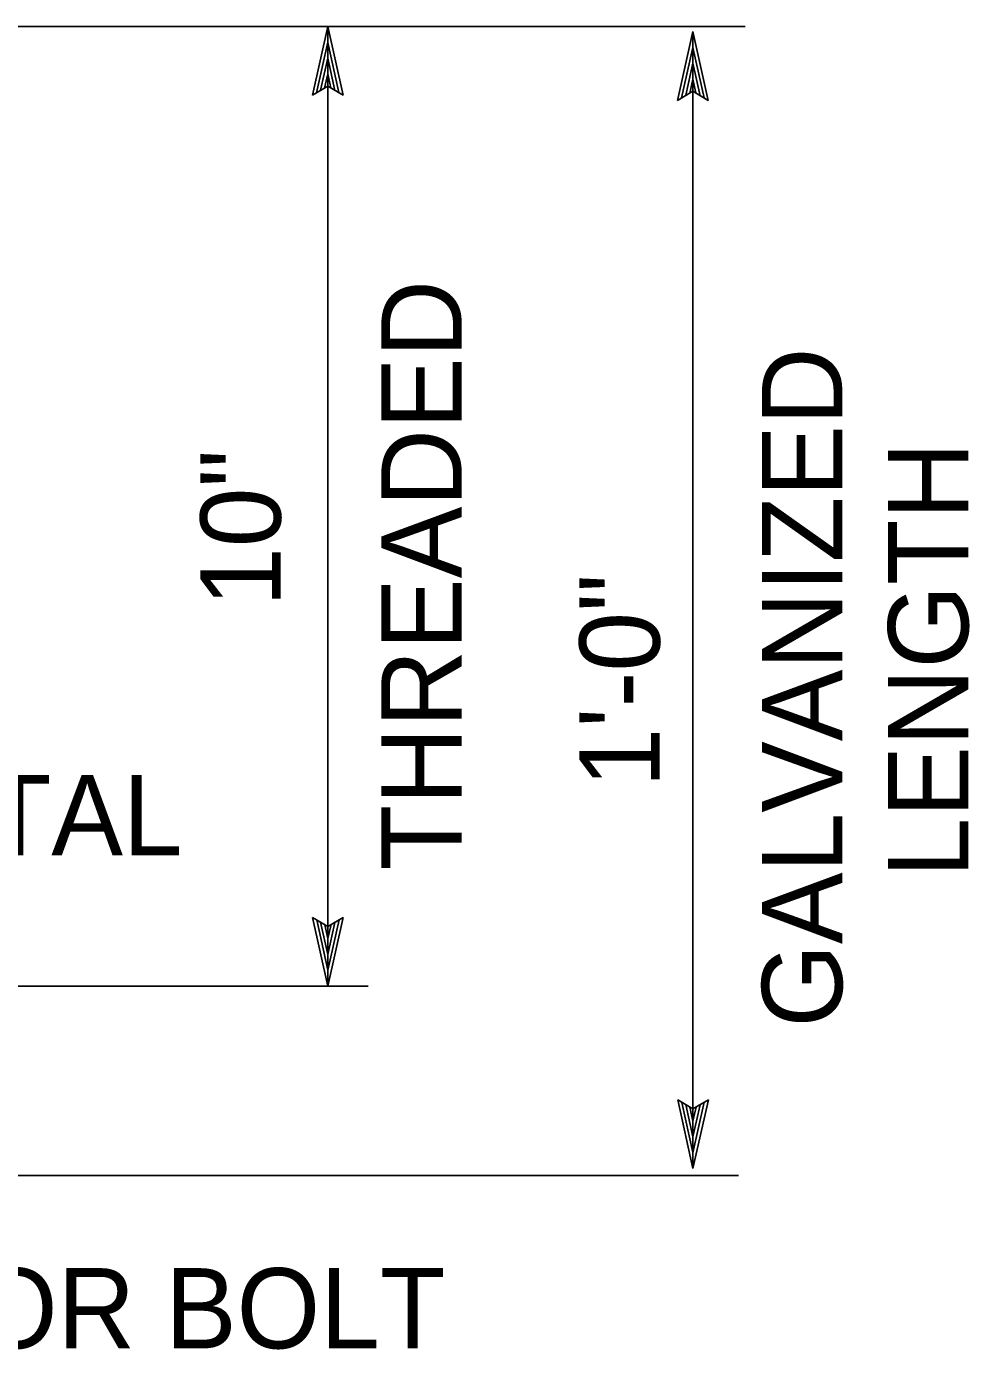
# Model space of a CAD drawing. Extents: x -1024 to 866, y -476 to 714.
# Drawn here: x -390.7 to -308.5, y -96.9 to 18.5 of the extents above; entities that cross this region are included whole.
import ezdxf

# ---------------------------------------------------------------- set-up
doc = ezdxf.new("R2010")
doc.units = 0
doc.layers.add('56 Stage 3 Anno', color=7, linetype='Continuous')
doc.layers.add('57 Undefined', color=7, linetype='Continuous')

msp = doc.modelspace()

# ---------------------------------------------------------------- linework, layer by layer
at = {"layer": '56 Stage 3 Anno'}
for p, q in [((-449.87, 18.47), (-328.08, 18.47)), ((-365.8, 12.47), (-364.46, 18.47)), ((-364.46, -65.22), (-364.46, 18.47)), ((-364.46, 18.47), (-364.46, 18.47)), ((-364.46, 18.47), (-363.13, 12.47)), ((-333.97, 12.02), (-332.63, 18.02)), ((-332.63, -81.13), (-332.63, 18.02)), ((-332.63, 18.02), (-332.63, 18.02)), ((-332.63, 18.02), (-331.3, 12.02)), ((-365.45, 12.69), (-364.46, 17.09)), ((-364.46, 17.08), (-363.49, 12.71)), ((-333.62, 12.24), (-332.63, 16.64)), ((-332.63, 16.63), (-331.66, 12.25)), ((-365.09, 12.92), (-364.46, 15.71)), ((-364.46, 15.71), (-363.84, 12.88)), ((-333.26, 12.47), (-332.63, 15.26)), ((-332.63, 15.26), (-332.01, 12.43)), ((-364.74, 13.1), (-364.46, 14.33)), ((-364.46, 14.33), (-364.2, 13.12)), ((-332.91, 12.64), (-332.63, 13.87)), ((-332.63, 13.87), (-332.37, 12.67)), ((-364.46, 13.27), (-365.8, 12.47)), ((-363.13, 12.47), (-364.46, 13.27)), ((-332.63, 12.82), (-333.97, 12.02)), ((-331.3, 12.02), (-332.63, 12.82)), ((-365.8, 12.47), (-365.8, 12.47)), ((-363.13, 12.47), (-363.13, 12.47)), ((-333.97, 12.02), (-333.97, 12.02)), ((-331.3, 12.02), (-331.3, 12.02)), ((-364.46, -65.22), (-365.79, -59.22)), ((-365.79, -59.22), (-365.79, -59.22)), ((-365.79, -59.22), (-364.46, -60.02)), ((-364.46, -63.82), (-365.43, -59.45)), ((-364.46, -62.45), (-365.09, -59.63)), ((-364.46, -61.07), (-364.73, -59.86)), ((-364.46, -60.02), (-363.12, -59.22)), ((-363.12, -59.22), (-364.46, -65.22)), ((-363.48, -59.43), (-364.46, -63.84)), ((-363.84, -59.67), (-364.46, -62.45)), ((-364.18, -59.84), (-364.46, -61.07)), ((-363.12, -59.22), (-363.12, -59.22)), ((-451.68, -65.22), (-360.96, -65.22)), ((-364.46, -65.22), (-364.46, -65.22)), ((-332.63, -81.13), (-333.96, -75.13)), ((-333.96, -75.13), (-333.96, -75.13)), ((-333.96, -75.13), (-332.63, -75.93)), ((-332.63, -79.74), (-333.6, -75.37)), ((-332.63, -78.37), (-333.26, -75.54)), ((-332.63, -76.99), (-332.9, -75.78)), ((-332.63, -75.93), (-331.29, -75.13)), ((-331.29, -75.13), (-332.63, -81.13)), ((-331.65, -75.35), (-332.63, -79.75)), ((-332.01, -75.58), (-332.63, -78.37)), ((-332.35, -75.76), (-332.63, -76.99)), ((-331.29, -75.13), (-331.29, -75.13)), ((-451.68, -81.72), (-328.67, -81.72)), ((-332.63, -81.13), (-332.63, -81.13))]:
    msp.add_line(p, q, dxfattribs=at)

# ---------------------------------------------------------------- texts
at = {"layer": '57 Undefined'}
for s, p in [('THREADED', (-352.8, -55.13)), ('GALVANIZED', (-319.62, -68.83)), ('10"', (-368.57, -32.15)), ('LENGTH', (-308.62, -55.73)), ('1\'-0"', (-335.53, -47.9))]:
    msp.add_text(s, height=7, rotation=90, dxfattribs=at).set_placement(p)
for s, p in [('PEDESTAL', (-426.02, -53.8)), ('ANCHOR BOLT', (-421.82, -96.81))]:
    msp.add_text(s, height=7, dxfattribs=at).set_placement(p)

doc.saveas('drawing.dxf')
